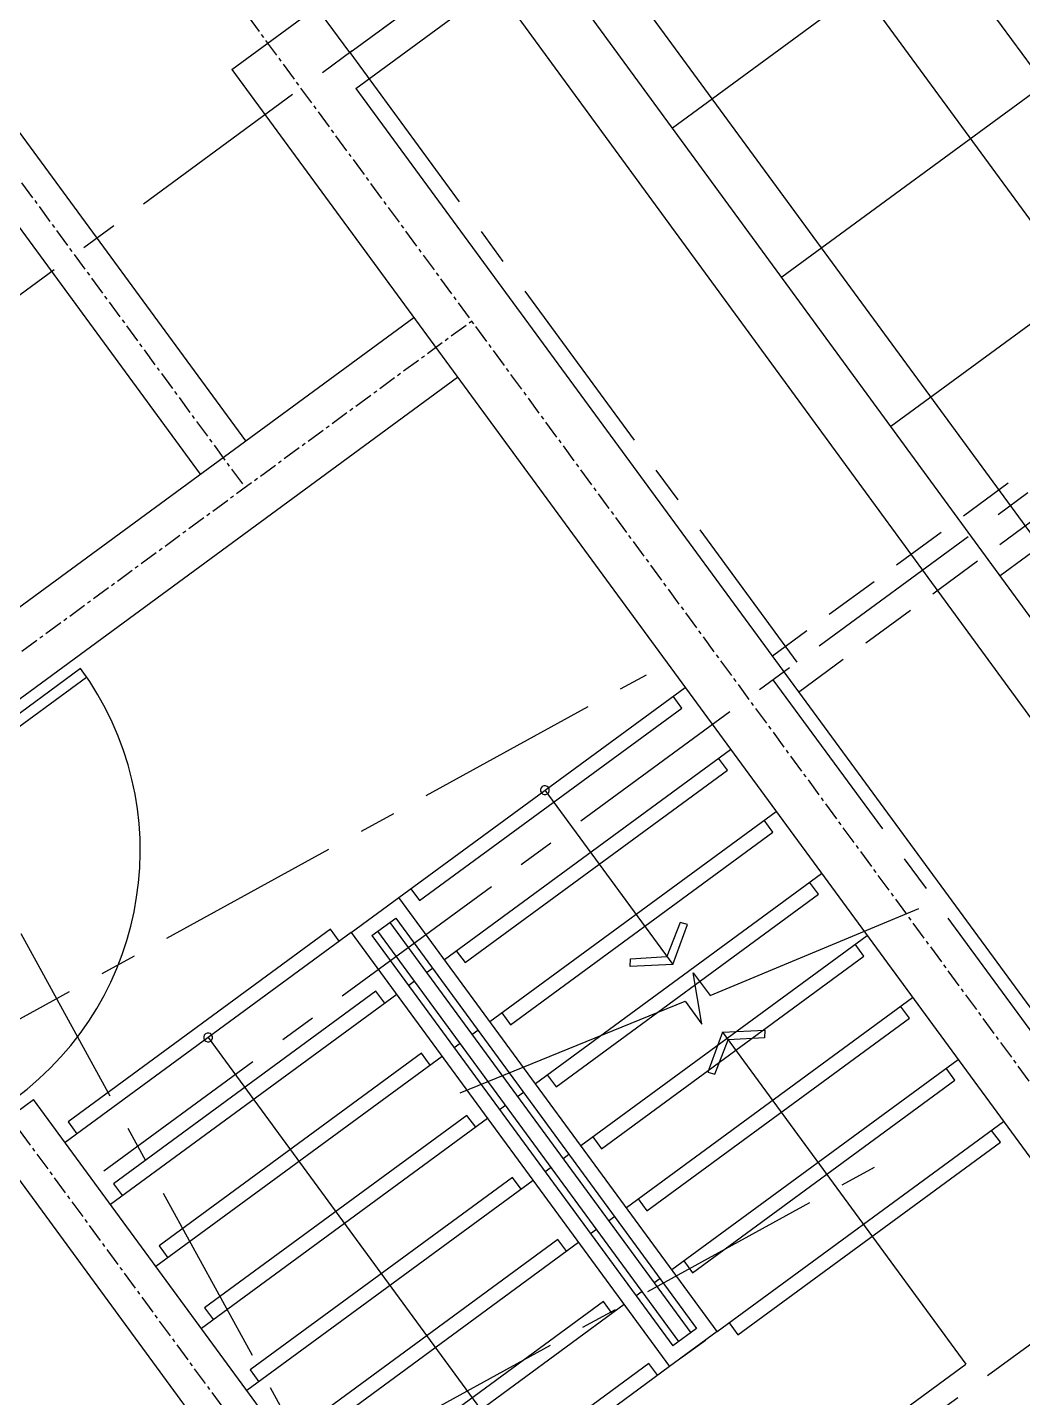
# Model space of a CAD drawing. Header units: millimetres. Extents: x 75184266 to 76346726, y -35077925 to -33679385.
# Drawn here: x 75332631 to 75335996, y -34535030 to -34530399 of the extents above; entities that cross this region are included whole.
import ezdxf

# ---------------------------------------------------------------- set-up
doc = ezdxf.new("R2010")
doc.units = ezdxf.units.MM
doc.header["$LTSCALE"] = 50
doc.header["$MEASUREMENT"] = 0
doc.linetypes.add('CENTER', pattern=[2, 1.25, -0.25, 0.25, -0.25])
doc.linetypes.add('HIDDEN2', pattern=[0.1875, 0.125, -0.0625])
doc.layers.add('CEN', color=1, linetype='CENTER')
doc.layers.add('건축', color=8, linetype='CONTINUOUS', plot=False)

msp = doc.modelspace()

# ---------------------------------------------------------------- hatches: boundary and pattern name
at = {"layer": '건축', "ltscale": 100}
h = msp.add_hatch(dxfattribs=at)
h.set_pattern_fill('NET', color=256, scale=5000, angle=36.2507)
h.set_pattern_definition([(126.265, (75333937.66, -34531379.7), (-503.93, -369.7), []), (216.265, (75333937.66, -34531379.7), (369.7, -503.93), [])])
h.paths.add_polyline_path([(75339411.6, -34532028.1), (75337033.1, -34533773.1), (75334375.2, -34530140.9), (75335241.5, -34529505.3), (75334629.3, -34528670.8), (75335080.8, -34528339.6), (75334903.4, -34528097.7), (75330408.9, -34531395), (75330347.5, -34531794.4), (75329232.1, -34530273.9), (75334972.8, -34526062.3), (75335919.3, -34527352.4), (75335725.8, -34527494.3), (75335903.2, -34527736.2), (75336137.1, -34527564.7)])

# ---------------------------------------------------------------- linework, layer by layer
at = {"layer": 'CEN', "ltscale": 10}
for p, q in [((75333721.1, -34530484.3, 0), (75335196.6, -34529401.8, 0)), ((75335140.2, -34529443.3, 0), (75331378, -34532203.3, 0)), ((75333721.1, -34530484.3, 0), (75335232.4, -34532544.4, 0)), ((75335151.8, -34532603.6, 0), (75339070.3, -34537944.7, 0))]:
    msp.add_line(p, q, dxfattribs=at)
at = {"layer": 'CEN'}
for p, q in [((75332726.6, -34529475.3, 0), (75336998.5, -34535298.2, 0)), ((75331403.3, -34533394, 0), (75334132.5, -34531391.7, 0)), ((75331834.6, -34533077.6, 0), (75334611.8, -34536863.1, 0))]:
    msp.add_line(p, q, dxfattribs=at)
at = {"layer": 'CEN', "ltscale": 10, "elevation": 0}
for points in [[(75333721.1, -34530484.3), (75330305.4, -34525828.5)], [(75332889.4, -34534263.4), (75340295.9, -34528829.6)], [(75335196.6, -34529401.8), (75336755.3, -34531526.4)], [(75334264.6, -34536138), (75341671.2, -34530704.3)], [(75342054.2, -34550666), (75331757.5, -34531909.3)], [(75329596.2, -34535401.3), (75334723.8, -34532586.5)], [(75330345.4, -34537077.7), (75335604.4, -34534190.6)]]:
    msp.add_lwpolyline(points, dxfattribs=at)
at = {"layer": 'CEN', "elevation": 0}
msp.add_lwpolyline([(75331960.6, -34530037.2), (75333366.6, -34531953.7)], dxfattribs=at)
at = {"layer": '건축'}
for p, q in [((75333369.2, -34531796.7, 0), (75332266, -34530293, 0)), ((75333216, -34531909.1, 0), (75332112.8, -34530405.4, 0)), ((75333322.5, -34530541.1, 0), (75336700.1, -34535145, 0)), ((75333741.8, -34530605.6, 0), (75337391.5, -34535580.4, 0)), ((75331244.7, -34533355.4, 0), (75333937.7, -34531379.7, 0)), ((75331392.5, -34533556.9, 0), (75334085.5, -34531581.2, 0)), ((75333887, -34533339.2, 0), (75334854.5, -34532629.4, 0)), ((75334843.8, -34532699.3, 0), (75334814.2, -34532659, 0)), ((75333956.9, -34533350, 0), (75334843.8, -34532699.3, 0)), ((75334040.8, -34533548.9, 0), (75335008.3, -34532839.1, 0)), ((75334997.6, -34532908.9, 0), (75334968, -34532868.6, 0)), ((75334110.7, -34533559.6, 0), (75334997.6, -34532908.9, 0)), ((75334380.8, -34532976.9, 0), (75334812.6, -34533565.5, 0)), ((75334194.6, -34533758.5, 0), (75335162.1, -34533048.7, 0)), ((75335151.4, -34533118.6, 0), (75335121.8, -34533078.3, 0)), ((75334264.5, -34533769.3, 0), (75335151.4, -34533118.6, 0)), ((75334348.4, -34533968.2, 0), (75335315.9, -34533258.3, 0)), ((75335305.2, -34533328.2, 0), (75335275.6, -34533287.9, 0)), ((75333725.7, -34533457.6, 0), (75333887, -34533339.2, 0)), ((75334963.5, -34534806.7, 0), (75333887, -34533339.2, 0)), ((75333927.3, -34533309.7, 0), (75333956.9, -34533350, 0)), ((75334418.3, -34533978.9, 0), (75335305.2, -34533328.2, 0)), ((75334939.1, -34533670.9, 0), (75335644.8, -34533376.9, 0)), ((75333795.6, -34533468.3, 0), (75333876.2, -34533409.1, 0)), ((75333856.1, -34533423.9, 0), (75334873.5, -34534810.7, 0)), ((75333876.2, -34533409.1, 0), (75334893.7, -34534796, 0)), ((75334837.8, -34533423.6, 0), (75334793.4, -34533539.2, 0)), ((75334812.6, -34533565.5, 0), (75334862.3, -34533430.7, 0)), ((75334862.3, -34533430.7, 0), (75334837.8, -34533423.6, 0)), ((75333725.7, -34533457.5, 0), (75332758.2, -34534167.4, 0)), ((75333655.8, -34533446.8, 0), (75332768.9, -34534097.5, 0)), ((75333685.4, -34533487.1, 0), (75333655.8, -34533446.8, 0)), ((75333725.7, -34533457.5, 0), (75334802.3, -34534925, 0)), ((75333795.6, -34533468.3, 0), (75334813, -34534855.1, 0)), ((75334833.2, -34534840.3, 0), (75333815.8, -34533453.5, 0)), ((75334502.2, -34534177.8, 0), (75335469.7, -34533468, 0)), ((75334081.1, -34533519.3, 0), (75334110.7, -34533559.6, 0)), ((75335459, -34533537.9, 0), (75335429.4, -34533497.5, 0)), ((75334572.1, -34534188.5, 0), (75335459, -34533537.9, 0)), ((75334669.2, -34533572.5, 0), (75334669.7, -34533546.9, 0)), ((75334812.6, -34533565.5, 0), (75334669.2, -34533572.5, 0)), ((75334669.7, -34533546.9, 0), (75334793.4, -34533539.2, 0)), ((75333980.3, -34533593.2, 0), (75334000.5, -34533578.5, 0)), ((75334911.5, -34533767.3, 0), (75334882.4, -34533593.6, 0)), ((75334882.4, -34533593.6, 0), (75334939.1, -34533670.9, 0)), ((75333809.6, -34533656.4, 0), (75332922.7, -34534307.1, 0)), ((75333839.2, -34533696.8, 0), (75333809.6, -34533656.4, 0)), ((75333940, -34533622.8, 0), (75333919.8, -34533637.6, 0)), ((75333879.5, -34533667.2, 0), (75332912, -34534377, 0)), ((75334094.4, -34533999.6, 0), (75334854.8, -34533690, 0)), ((75334656, -34534387.4, 0), (75335623.5, -34533677.6, 0)), ((75334854.8, -34533690, 0), (75334911.5, -34533767.3, 0)), ((75335612.8, -34533747.5, 0), (75335583.2, -34533707.2, 0)), ((75334234.9, -34533728.9, 0), (75334264.5, -34533769.3, 0)), ((75334725.8, -34534398.2, 0), (75335612.8, -34533747.5, 0)), ((75334134.1, -34533802.9, 0), (75334154.3, -34533788.1, 0)), ((75334980.7, -34533794.6, 0), (75334931, -34533929.4, 0)), ((75334980.7, -34533794.6, 0), (75335124.2, -34533787.6, 0)), ((75334980.7, -34533794.6, 0), (75335803.4, -34534916.1, 0)), ((75335124.2, -34533787.6, 0), (75335123.6, -34533813.2, 0)), ((75333241.9, -34533812.5, 0), (75334664.6, -34535751.6, 0)), ((75334093.8, -34533832.5, 0), (75334073.6, -34533847.2, 0)), ((75334955.5, -34533936.5, 0), (75335000, -34533820.9, 0)), ((75335123.6, -34533813.2, 0), (75335000, -34533820.9, 0)), ((75334033.3, -34533876.8, 0), (75333065.8, -34534586.6, 0)), ((75333963.4, -34533866.1, 0), (75333076.5, -34534516.8, 0)), ((75333993, -34533906.4, 0), (75333963.4, -34533866.1, 0)), ((75334809.8, -34534597.1, 0), (75335777.3, -34533887.2, 0)), ((75334388.7, -34533938.6, 0), (75334418.3, -34533978.9, 0)), ((75334931, -34533929.4, 0), (75334955.5, -34533936.5, 0)), ((75335766.6, -34533957.1, 0), (75335737, -34533916.8, 0)), ((75334879.6, -34534607.8, 0), (75335766.6, -34533957.1, 0)), ((75332490.4, -34534140.5, 0), (75332651.7, -34534022.2, 0)), ((75334603.7, -34536683, 0), (75332651.7, -34534022.2, 0)), ((75334603.7, -34536683, 0), (75332651.7, -34534022.2, 0)), ((75334287.9, -34534012.5, 0), (75334308.1, -34533997.7, 0)), ((75334117.2, -34534075.7, 0), (75333230.3, -34534726.4, 0)), ((75334146.8, -34534116, 0), (75334117.2, -34534075.7, 0)), ((75334247.6, -34534042.1, 0), (75334227.4, -34534056.9, 0)), ((75332768.9, -34534097.5, 0), (75332798.5, -34534137.8, 0)), ((75334187.1, -34534086.5, 0), (75333219.6, -34534796.3, 0)), ((75334963.6, -34534806.7, 0), (75335931.1, -34534096.9, 0)), ((75335920.4, -34534166.8, 0), (75335890.8, -34534126.4, 0)), ((75332490.4, -34534140.5, 0), (75334442.5, -34536801.3, 0)), ((75334542.5, -34534148.2, 0), (75334572.1, -34534188.5, 0)), ((75335033.4, -34534817.4, 0), (75335920.4, -34534166.8, 0)), ((75334441.7, -34534222.1, 0), (75334461.8, -34534207.4, 0)), ((75334401.4, -34534251.7, 0), (75334381.2, -34534266.5, 0)), ((75332922.7, -34534307.1, 0), (75332952.3, -34534347.4, 0)), ((75334340.9, -34534296.1, 0), (75333373.4, -34535005.9, 0)), ((75334271, -34534285.4, 0), (75333384.1, -34534936, 0)), ((75334300.6, -34534325.7, 0), (75334271, -34534285.4, 0)), ((75334696.3, -34534357.8, 0), (75334725.8, -34534398.2, 0)), ((75334595.5, -34534431.8, 0), (75334615.6, -34534417, 0)), ((75334424.8, -34534495, 0), (75333537.9, -34535145.7, 0)), ((75334454.4, -34534535.3, 0), (75334424.8, -34534495, 0)), ((75334555.2, -34534461.4, 0), (75334535, -34534476.1, 0)), ((75333076.5, -34534516.8, 0), (75333106.1, -34534557.1, 0)), ((75334494.7, -34534505.7, 0), (75333527.2, -34535215.6, 0)), ((75334850.1, -34534567.5, 0), (75334879.6, -34534607.8, 0)), ((75334749.3, -34534641.4, 0), (75334769.4, -34534626.6, 0)), ((75334709, -34534671, 0), (75334688.8, -34534685.8, 0)), ((75333230.3, -34534726.4, 0), (75333259.9, -34534766.7, 0)), ((75334648.5, -34534715.4, 0), (75333680.9, -34535425.2, 0)), ((75334578.6, -34534704.6, 0), (75333691.7, -34535355.3, 0)), ((75334608.2, -34534744.9, 0), (75334578.6, -34534704.6, 0)), ((75334963.5, -34534806.7, 0), (75334802.3, -34534925, 0)), ((75334893.7, -34534796, 0), (75334813, -34534855.1, 0)), ((75335003.9, -34534777.1, 0), (75335033.4, -34534817.4, 0)), ((75334923.2, -34534836.3, 0), (75334842.6, -34534895.4, 0)), ((75333384.1, -34534936, 0), (75333413.7, -34534976.3, 0)), ((75334802.3, -34534925, 0), (75333834.7, -34535634.8, 0)), ((75334732.4, -34534914.3, 0), (75333845.5, -34535564.9, 0)), ((75334664.6, -34535751.6, 0), (75335803.4, -34534916.1, 0)), ((75334762, -34534954.6, 0), (75334732.4, -34534914.3, 0))]:
    msp.add_line(p, q, dxfattribs=at)
at = {"layer": '건축', "linetype": 'HIDDEN2', "ltscale": 30}
msp.add_line((75335238.4, -34532645.5, 0), (75337169.4, -34531228.8, 0), dxfattribs=at)
at = {"layer": '건축', "ltscale": 10}
for p, q in [((75332811.1, -34532565.8, 0), (75331972.5, -34533181, 0)), ((75331993.2, -34533209.2, 0), (75332831.3, -34532594.4, 0))]:
    msp.add_line(p, q, dxfattribs=at)
at = {"layer": '건축', "elevation": 0}
for points in [[(75333322.5, -34530541.1), (75334822.2, -34529440.9)], [(75333741.8, -34530605.6), (75335229.4, -34529514.2)]]:
    msp.add_lwpolyline(points, dxfattribs=at)
at = {"layer": '건축', "ltscale": 0.5, "elevation": 0}
for points in [[(75337033.1, -34533773.1), (75334375.2, -34530140.9)], [(75336871.7, -34533891.2), (75334213.8, -34530259)]]:
    msp.add_lwpolyline(points, dxfattribs=at)
at = {"layer": '건축', "linetype": 'HIDDEN2', "ltscale": 30, "elevation": 0}
msp.add_lwpolyline([(75337080.7, -34531107.8), (75335149.6, -34532524.5)], dxfattribs=at)
at = {"layer": '건축', "ltscale": 10}
msp.add_arc((75331972.5, -34533181, 0), 1040, 306.2651, 36.2651, dxfattribs=at)
at = {"layer": '건축'}
for centre, start, end in [((75334380.8, -34532976.9, 0), 36.2651, 216.2651), ((75334380.8, -34532976.9, 0), 216.2651, 36.2651), ((75333241.9, -34533812.5, 0), 36.2651, 216.2651), ((75333241.9, -34533812.5, 0), 216.2651, 36.2651)]:
    msp.add_arc(centre, 15, start, end, dxfattribs=at)

doc.saveas('drawing.dxf')
